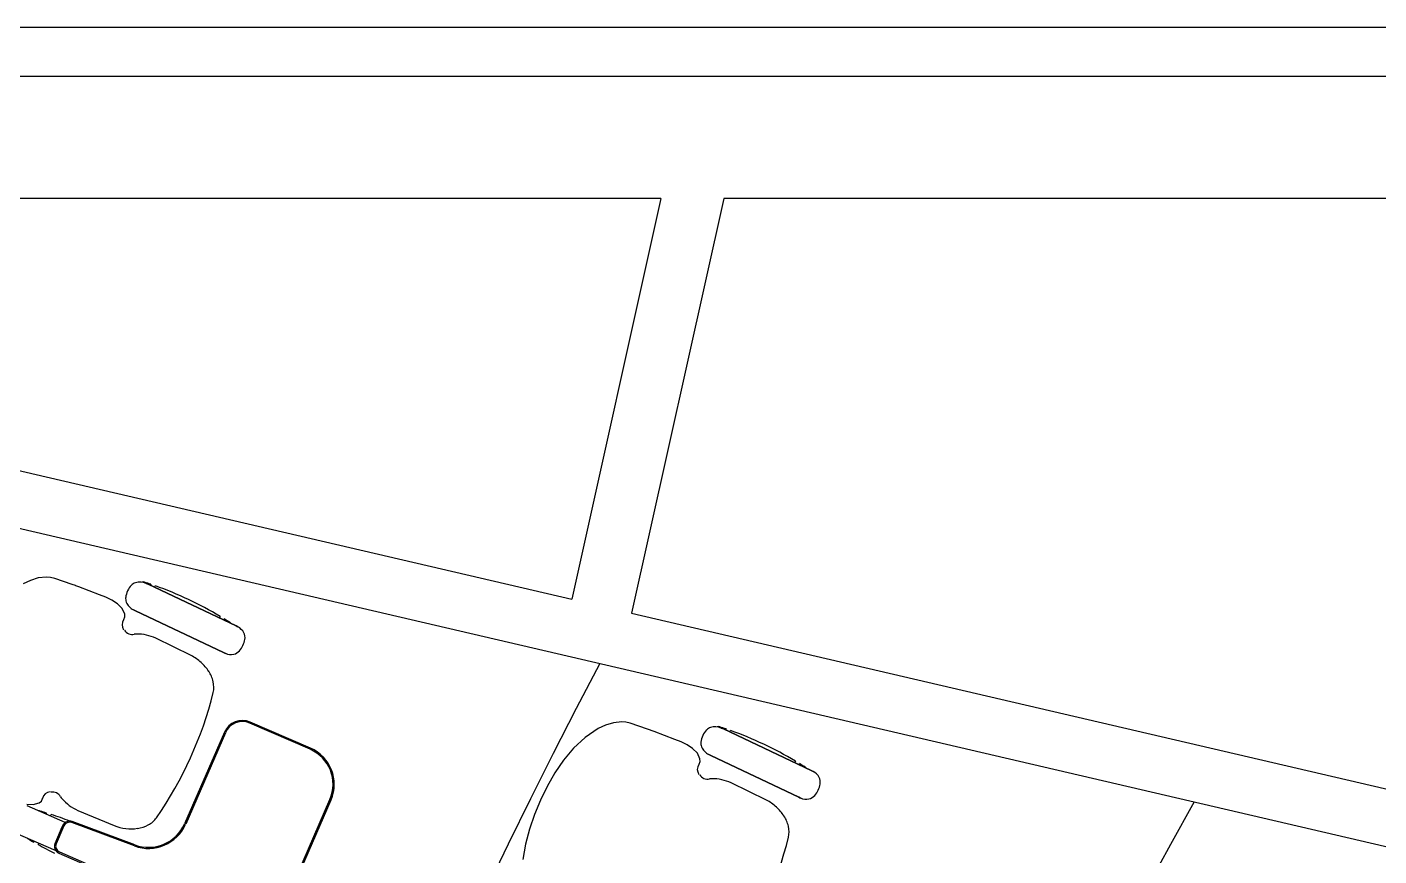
# Model space of a CAD drawing. Extents: x 324 to 2190, y 315 to 1855.
# Drawn here: x 653.1 to 763.3, y 1575.3 to 1642.9 of the extents above; entities that cross this region are included whole.
import ezdxf

# ---------------------------------------------------------------- set-up
doc = ezdxf.new("R2010")
doc.units = 0
doc.header["$LTSCALE"] = 48
doc.header["$MEASUREMENT"] = 0
doc.layers.add('first flr', color=8, linetype='CONTINUOUS')

msp = doc.modelspace()

# ---------------------------------------------------------------- linework, layer by layer
at = {"layer": 'first flr'}
for p, q in [((431.8, 1642.87), (975.79, 1642.87)), ((435.8, 1638.87), (977.04, 1638.87)), ((704.75, 1628.88), (636.79, 1628.88)), ((704.75, 1628.88), (697.5, 1596.19)), ((709.88, 1628.88), (702.37, 1595.05)), ((888.84, 1628.88), (709.88, 1628.88)), ((557.03, 1624.21), (906.05, 1542.91)), ((636.79, 1610.33), (697.5, 1596.19)), ((663.17, 1597.42), (663.13, 1597.33)), ((663.48, 1597.17), (663.53, 1597.29)), ((668.82, 1594.79), (668.76, 1594.67)), ((669.11, 1594.5), (669.15, 1594.59)), ((702.37, 1595.05), (900.79, 1548.83)), ((666.46, 1591.61), (663.57, 1593.03)), ((669.24, 1591.78), (669.09, 1591.85)), ((669.16, 1585.35), (665.92, 1577.89)), ((669.25, 1585.31), (666.01, 1577.85)), ((676.16, 1583.96), (671.23, 1586.1)), ((676.19, 1584.05), (671.27, 1586.18)), ((710.07, 1585.62), (710.03, 1585.53)), ((710.38, 1585.37), (710.44, 1585.49)), ((715.72, 1582.99), (715.67, 1582.87)), ((716.01, 1582.7), (716.05, 1582.79)), ((713.36, 1579.81), (710.48, 1581.22)), ((673.3, 1569.58), (677.77, 1579.87)), ((673.39, 1569.54), (677.86, 1579.83)), ((716.15, 1579.98), (716, 1580.05)), ((656.19, 1577.99), (653.07, 1579.35)), ((654.66, 1578.76), (654.62, 1578.68)), ((654.98, 1578.52), (655.03, 1578.64)), ((657.2, 1578.97), (660.17, 1577.73)), ((655.99, 1577.74), (655.36, 1576.28)), ((656.08, 1577.71), (655.44, 1576.25)), ((661.83, 1576.07), (656.72, 1577.98)), ((661.86, 1576.16), (656.75, 1578.07)), ((652.11, 1577.14), (655.41, 1575.7)), ((653.66, 1576.46), (653.63, 1576.38)), ((653.97, 1576.19), (654.02, 1576.31)), ((655.67, 1575.49), (671.28, 1568.71)), ((655.71, 1575.58), (671.32, 1568.8))]:
    msp.add_line(p, q, dxfattribs=at)
at = {"layer": 'first flr', "linetype": 'Continuous'}
for points in [[(660.95, 1594.52), (660.96, 1594.54), (661.05, 1594.75), (661.04, 1594.99), (660.83, 1595.43), (660.44, 1595.81), (659.98, 1596.12), (659.49, 1596.37), (658.97, 1596.55), (657.3, 1597.21), (657.06, 1597.29), (657.01, 1597.31), (656.76, 1597.4), (655.33, 1597.9), (654.99, 1597.98), (654.65, 1598), (653.98, 1597.93), (653.34, 1597.73), (652.74, 1597.45)], [(662.77, 1597.49), (662.94, 1597.42), (670.12, 1594.02), (670.26, 1593.95)], [(670.26, 1593.95), (670.12, 1594.02), (662.94, 1597.42), (662.77, 1597.49)], [(669.09, 1591.85), (661.91, 1595.24), (661.75, 1595.33)], [(661.75, 1595.33), (661.91, 1595.24), (669.09, 1591.85), (669.24, 1591.78)], [(707.85, 1582.72), (707.87, 1582.74), (707.96, 1582.95), (707.94, 1583.19), (707.74, 1583.63), (707.34, 1584.01), (706.89, 1584.32), (706.4, 1584.57), (705.88, 1584.75), (704.2, 1585.41), (703.96, 1585.49), (703.91, 1585.51), (703.66, 1585.6), (702.24, 1586.1), (701.9, 1586.18), (701.56, 1586.2), (700.88, 1586.12), (700.25, 1585.93), (699.65, 1585.65), (698.57, 1584.93), (697.64, 1584.06), (696.82, 1583.08), (696.11, 1582.03), (695.49, 1580.93), (694.93, 1579.8), (694.44, 1578.63), (694.03, 1577.44), (693.71, 1576.21), (693.51, 1574.96)], [(709.68, 1585.69), (709.85, 1585.62), (717.02, 1582.22), (717.17, 1582.15)], [(717.17, 1582.15), (717.02, 1582.22), (709.85, 1585.62), (709.68, 1585.69)], [(716, 1580.05), (708.82, 1583.44), (708.65, 1583.53)], [(708.65, 1583.53), (708.82, 1583.44), (716, 1580.05), (716.15, 1579.98)], [(653.04, 1579.49), (653.58, 1579.44), (654.05, 1579.58), (654.24, 1579.73), (654.34, 1579.93), (654.34, 1579.96)], [(655.36, 1576.28), (655.94, 1577.62), (655.99, 1577.74)]]:
    msp.add_lwpolyline(points, dxfattribs=at)
at = {"layer": 'first flr'}
for centre, radius, start, end in [((662.21, 1596.7), 0.894, 110.0017, 134.7183), ((662.21, 1596.7), 0.894, 110.0017, 134.7183), ((662.27, 1596.36), 1.23, 66.028, 107.0495), ((662.27, 1596.36), 1.23, 66.028, 107.0495), ((662.55, 1597.29), 0.32, 72.0618, 113.985), ((653.4, 1569.02), 30.03, 71.0191, 72.0618), ((662.86, 1596.13), 1.76, 136.4432, 172.945), ((662.86, 1596.13), 1.76, 136.4432, 172.945), ((662, 1596.26), 0.894, 174.6698, 199.3864), ((662, 1596.26), 0.894, 174.6698, 199.3864), ((653.4, 1569.02), 30.03, 59.1104, 70.2777), ((662.3, 1596.43), 1.23, 202.3386, 243.3601), ((662.3, 1596.43), 1.23, 202.3386, 243.3601), ((661.52, 1594.11), 0.706, 144.4777, 214.1885), ((653.4, 1569.02), 30.03, 57.3264, 58.3691), ((669.44, 1594.03), 0.32, 39.0623, 57.3264), ((661.66, 1594.09), 0.768, 212.0164, 281.7271), ((662.09, 1591.81), 1.55, 93.0991, 100.2582), ((661.98, 1589.4), 3.96, 66.2409, 89.5264), ((669.71, 1592.89), 1.19, 28.9945, 62.4755), ((669.71, 1592.89), 1.19, 28.9945, 62.4755), ((669.95, 1593.07), 0.895, 350.1944, 26.4771), ((669.95, 1593.07), 0.895, 350.1944, 26.4771), ((669.72, 1592.58), 0.895, 282.9051, 319.1904), ((669.72, 1592.58), 0.895, 282.9051, 319.1904), ((668.94, 1593.25), 1.92, 319.2908, 350.0951), ((668.94, 1593.25), 1.92, 319.2908, 350.0951), ((1177.15, 1339.99), 539.34, 152.2676, 207.5287), ((664.7, 1588.27), 3.77, 47.2444, 62.3014), ((665.01, 1588.49), 3.4, 32.4324, 48.4718), ((669.71, 1592.88), 1.19, 246.9131, 280.3884), ((669.71, 1592.88), 1.19, 246.9131, 280.3884), ((665.57, 1588.82), 2.76, 13.6941, 32.9305), ((637.7, 1596.28), 31.51, 325.3623, 345.8606), ((666.3, 1589.01), 2, 347.8032, 13.416), ((670.63, 1584.71), 1.6, 66.5288, 156.5288), ((670.64, 1584.69), 1.53, 67.2077, 155.85), ((709.76, 1584.33), 1.76, 136.4432, 172.945), ((709.76, 1584.33), 1.76, 136.4432, 172.945), ((709.12, 1584.9), 0.894, 110.0017, 134.7183), ((709.12, 1584.9), 0.894, 110.0017, 134.7183), ((709.17, 1584.56), 1.23, 66.028, 107.0495), ((709.17, 1584.56), 1.23, 66.028, 107.0495), ((709.46, 1585.49), 0.32, 72.0618, 113.985), ((700.3, 1557.22), 30.03, 71.0191, 72.0618), ((700.3, 1557.22), 30.03, 59.1104, 70.2777), ((708.91, 1584.46), 0.894, 174.6698, 199.3864), ((708.91, 1584.46), 0.894, 174.6698, 199.3864), ((709.21, 1584.63), 1.23, 202.3386, 243.3601), ((709.21, 1584.63), 1.23, 202.3386, 243.3601), ((674.88, 1581.09), 3.14, 337.0561, 66.0014), ((674.92, 1581.11), 3.2, 336.5305, 66.527), ((708.43, 1582.31), 0.706, 144.4777, 214.1885), ((700.3, 1557.22), 30.03, 57.3264, 58.3691), ((716.34, 1582.23), 0.32, 39.0623, 57.3264), ((716.62, 1581.09), 1.19, 28.9945, 62.4755), ((716.62, 1581.09), 1.19, 28.9945, 62.4755), ((708.57, 1582.29), 0.768, 212.0164, 281.7271), ((709, 1580.01), 1.55, 93.0991, 100.2582), ((708.88, 1577.6), 3.96, 66.2409, 89.5264), ((715.85, 1581.45), 1.92, 319.2908, 350.0951), ((715.85, 1581.45), 1.92, 319.2908, 350.0951), ((716.86, 1581.27), 0.895, 350.1944, 26.4771), ((716.86, 1581.27), 0.895, 350.1944, 26.4771), ((655.03, 1579.79), 0.706, 97.0344, 166.7452), ((655.14, 1579.7), 0.768, 29.4957, 99.2065), ((657.14, 1580.88), 1.55, 210.9646, 218.1238), ((658.88, 1582.56), 3.96, 221.6965, 244.9819), ((711.61, 1576.47), 3.77, 47.2444, 62.3014), ((716.61, 1581.08), 1.19, 246.9131, 280.3884), ((716.61, 1581.08), 1.19, 246.9131, 280.3884), ((716.63, 1580.78), 0.895, 282.9051, 319.1904), ((716.63, 1580.78), 0.895, 282.9051, 319.1904), ((654.05, 1578.61), 0.32, 73.8965, 91.3127), ((645.81, 1550.06), 30.03, 72.8538, 73.8965), ((645.81, 1550.06), 30.03, 69.028, 72.1124), ((1177.15, 1339.99), 491.34, 150.8026, 208.9269), ((711.92, 1576.69), 3.4, 32.4324, 48.4718), ((656.54, 1577.5), 0.601, 69.5288, 156.5288), ((656.54, 1577.5), 0.601, 125.5164, 156.5288), ((656.54, 1577.5), 0.508, 69.5288, 156.5288), ((661.52, 1581.25), 3.77, 248.9215, 263.9785), ((661.55, 1580.87), 3.4, 262.7511, 278.7904), ((662.96, 1579.2), 3.33, 250.0683, 335.9893), ((662.98, 1579.16), 3.2, 249.5305, 336.5271), ((661.68, 1580.24), 2.76, 278.2923, 297.5288), ((662.02, 1579.56), 2, 297.8069, 323.4197), ((712.47, 1577.02), 2.76, 13.6941, 32.9305), ((713.21, 1577.21), 2, 347.8032, 13.416), ((653.32, 1576.93), 0.32, 221.8102, 239.1611), ((668.55, 1602.44), 30.03, 239.1611, 240.2038), ((684.61, 1584.48), 31.51, 325.3623, 345.8606), ((668.55, 1602.44), 30.03, 240.9452, 243.8622), ((655.91, 1576.04), 0.601, 156.5288, 246.5288), ((655.91, 1576.04), 0.601, 156.5288, 214.4237), ((655.91, 1576.04), 0.508, 156.5288, 246.5288)]:
    msp.add_arc(centre, radius, start, end, dxfattribs=at)

doc.saveas('drawing.dxf')
